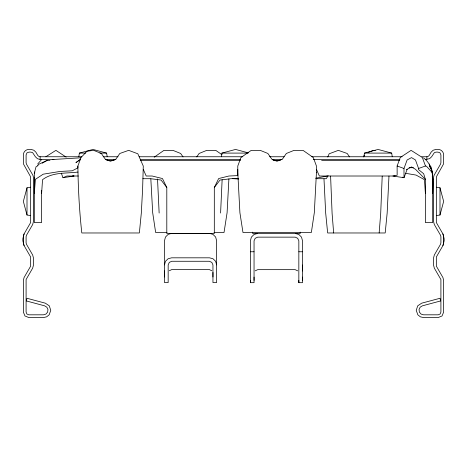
<?xml version="1.0" encoding="UTF-8"?>
<svg xmlns="http://www.w3.org/2000/svg" width="467" height="467" viewBox="0 0 467 467"><rect width="100%" height="100%" fill="white"/><g stroke="black" fill="none" stroke-linecap="round" stroke-linejoin="round"><path stroke-width="0.7" d="M77.884 166.059C78.158 188.405 79.367 210.757 81.807 232.975L139.353 232.975L141.314 213.11L142.622 188.826L143.276 166.059L137.829 153.783L128.67 150.356L119.815 153.48L115.822 159.212L110.428 161.273L105.32 159.2L101.333 153.456L93.674 150.356L86.961 151.25L80.978 157.589L77.884 166.059L77.884 167.851L72.268 170.794L59.899 171.465L43.186 174.191L35.399 179.34L34.313 193.297L34.354 177.25M164.501 276.978L164.501 270.895M212.952 276.978L212.952 264.912L211.796 262.366L209.298 261.269L171.815 261.269L169.317 262.366L168.161 264.912L168.161 282.582L164.501 282.582L164.501 240.692L165.481 237.038L168.161 234.358L170.916 233.588M295.389 233.5L298.839 234.463L301.519 237.143L302.499 240.797L302.499 282.687L298.839 282.687L298.839 240.797L297.683 238.298L295.185 237.143L257.702 237.143L255.204 238.298L254.048 240.797L254.048 282.687L250.388 282.687L250.388 280.393M254.048 280.393L254.048 277.083M298.839 282.687L298.839 280.393M302.499 280.393L302.499 277.083M302.499 271L302.499 265.017M432.687 193.297C432.903 181.418 434.526 165.808 423.522 157.875M382.204 176.135L380.698 213.437L379.151 232.975M388.976 176.059L387.155 213.11L385.193 232.975L327.647 232.975L325.686 213.11L323.981 178.896M222.134 179.713L220.593 213.045M228.9 178.902L227.09 212.718L224.026 232.525L213.997 232.525M41.621 193.297L42.544 179.672C52.765 171.885 66.051 173.619 78.007 172.049M78.806 156.749L79.384 153.094L92.997 149.44L106.61 153.094L107.194 156.749M221.34 156.749L221.924 153.094L235.537 149.44L248.467 152.907M363.875 156.749L364.458 153.094L378.072 149.44L391.685 153.094L392.268 156.749M164.501 264.912L165.481 261.269L168.161 258.736L171.611 257.819L209.502 257.819L212.952 258.736L215.631 261.269L216.612 264.912M30.659 187.203L27.004 187.787L23.35 201.4L27.004 215.013L30.659 215.596M41.621 190.425L41.621 222.537L34.313 222.537L34.313 173.199L36.029 166.801L37.874 165.732M436.341 215.596L439.996 215.013L443.65 201.4L439.996 187.787L436.341 187.203M407.131 169.299L404.013 177.717L392.893 176.012L397.143 175.259L397.125 165.995L400.242 157.507L411.088 150.356L422.349 157.513L425.46 166.001L426.558 166.328L432.08 172.37M402.717 177.151L404.013 177.717L403.99 168.476L407.113 159.988L411.509 157.601L415.478 159.988L418.59 168.482L418.59 169.638L423.662 173.742L425.379 179.34L415.496 169.293L411.526 166.929L406.442 169.667M327.735 157.011L329.171 153.783L338.33 150.356L347.185 153.48L349.579 156.918M34.313 173.199L34.891 171.949M37.792 165.709L38.37 164.46L47.109 160.403L49.992 160.403M143.276 169.346L146.183 176.012L152.166 176.012L162.458 178.546L166.801 187.5L166.801 233.5L214.312 233.5L214.312 187.5L218.655 178.546L228.941 176.012L237.808 175.604L237.779 169.334M53.956 159.492L40.115 159.492L37.418 158.687L35.369 156.749L32.661 152.68A6.199 6.199 0 0 0 26.975 152.855L26.094 154.921L26.094 162.72L26.456 164.092L32.9 175.253L33.402 177.11L33.402 221.802L32.667 224.539L26.456 235.292L26.094 236.664L26.094 242.863L26.456 244.235L32.667 254.988L33.402 257.726L33.402 265.396L32.667 268.14L26.094 279.523L26.094 312.079L26.893 314.017L28.831 314.816L43.449 314.816L45.941 314.081L47.622 312.108L47.961 309.533L46.846 307.193L44.634 305.838L26.298 300.923L27.004 298.279L45.346 303.188L49.28 305.838L50.763 310.351L49.158 314.816L46.618 316.842L43.449 317.56L28.831 317.56L24.955 315.955L23.35 312.079L23.35 280.258L24.086 277.521L30.659 266.132L30.659 256.996L24.086 245.607A17.332 17.332 0 0 1 24.086 233.926L30.659 222.537L30.659 177.583L30.291 176.217L23.566 164.168L23.35 154.921A5.481 5.481 0 0 1 28.831 149.44L31.149 149.44L33.846 150.246L35.895 152.184L37.745 155.377L38.767 156.346L40.115 156.749L81.696 156.749M421.783 156.749L426.885 156.749L428.233 156.346L429.255 155.377L431.105 152.184L433.154 150.246L435.851 149.44L438.169 149.44A5.481 5.481 0 0 1 443.65 154.921L443.434 164.168L436.709 176.217L436.341 177.583L436.341 222.537L442.914 233.926A34.015 24.05 0 0 1 442.914 245.607L436.341 256.996L436.341 266.132L442.914 277.521L443.65 280.258L443.65 312.079L442.045 315.955L438.169 317.56L423.551 317.56L420.382 316.842L417.842 314.816L416.237 310.351L417.72 305.838L421.654 303.188L439.996 298.279L440.702 300.923L422.366 305.838L420.154 307.193L419.039 309.533L419.378 312.108L421.059 314.081L423.551 314.816L438.169 314.816L440.107 314.017L440.906 312.079L440.906 279.523L434.333 268.14L433.598 265.396L433.598 257.726L434.333 254.988L440.544 244.235L440.906 242.863L440.906 236.664L440.544 235.292L434.333 224.539L433.598 221.802L433.598 177.11L434.1 175.253L440.544 164.092L440.906 162.72L440.906 154.921L440.025 152.855A6.199 6.199 0 0 0 434.339 152.674L431.631 156.749L429.582 158.687L425.425 159.492M328.126 175.668L326.24 178.703L316.328 178.703M196.741 156.9L199.135 153.456L206.788 150.356L215.742 150.356L222.088 154.775M363.273 156.906L364.47 155.178M214.312 187.5L220.015 180.046L231.002 178.703L238.193 178.563M37.693 163.987L41.534 159.621M80.563 159.317L75.917 162.609L80.61 159.305M154.221 157.186L163.975 150.356L172.924 150.356L180.653 153.474L183.041 156.912M45.836 156.754L55.912 150.356L66.151 157.11M42.182 163.246L47.109 160.403M169.317 270.737L171.815 269.552L209.298 269.552L211.796 270.737M255.204 270.842L257.702 269.657L295.185 269.657L297.683 270.842M61.311 173.181L62.987 177.717L66.88 176.012L78.339 176.012M368.218 152.423L373.326 150.356L375.34 150.625M418.59 168.482L425.46 166.001M257.498 233.5L254.048 234.463L251.369 237.143L250.388 240.797L250.388 282.687M315.593 178.254L327.408 176.012M62.987 177.717L74.107 176.012L72.689 175.761M80.785 157.805L52.176 159.545M79.384 153.094L85.63 153.094M99.845 153.094L106.61 153.094M221.924 153.094L247.849 153.094M364.458 153.094L391.685 153.094M103.125 156.749L118.052 156.749M139.178 156.749L242.822 156.749M269.552 156.749L284.123 156.749M311.798 156.749L402.116 156.749M105.67 159.492L115.869 159.492M140.631 159.492L240.417 159.492M272.465 159.492L281.94 159.492M313.258 159.492L399.933 159.492M106.727 160.403L114.257 160.403M140.263 160.403L240.517 160.403M273.096 160.403L280.34 160.403M321.635 160.403L399.676 160.403M409.063 167.711L413.394 167.711M395.111 176.012L319.352 176.012L316.445 169.334M142.884 178.703L150.672 178.703L161.097 180.046L166.801 187.5M167.058 232.525L155.651 232.525L152.686 212.718L150.829 178.902M171.611 233.383L209.502 233.383M250.388 251.76L254.048 251.76M298.839 251.76L302.499 251.76M232.403 178.633L238.742 179.036M405.397 173.269L416.079 175.084L424.456 179.672L425.379 193.297M210.191 233.588L212.952 234.358L215.631 237.038L216.612 240.692L216.612 282.582L212.952 282.582L212.952 272.43M397.125 165.995L403.99 168.476M429.739 166.089L430.971 166.801L432.687 173.199L432.687 222.537L425.379 222.537L425.379 178.937M431.239 170.076L432.687 173.199L429.307 163.987L430.446 168.873M432.238 176.549L432.891 179.34M333.654 232.975L332.101 213.431L330.595 176.123M159.142 213.04L157.531 178.978M439.996 187.787L439.996 215.013M426.885 156.749L426.885 159.492M300.199 232.146L300.199 233.5L252.688 233.5L252.688 232.146M40.115 156.749L40.115 159.492M27.004 187.787L27.004 215.013M442.914 233.926A17.332 17.332 0 0 1 442.914 245.607M24.086 245.607A34.015 24.05 0 0 1 24.086 233.926M316.445 172.463L314.314 212.718L311.349 232.525L242.974 232.525L239.91 212.718L237.779 172.463L237.779 166.059L240.879 157.589L251.258 150.356L260.212 150.356L267.865 153.456L271.852 159.2L276.96 161.267L282.372 159.2L286.347 153.474L294.076 150.356L303.025 150.356L313.351 157.589L316.445 166.059L316.445 172.463"/></g></svg>
